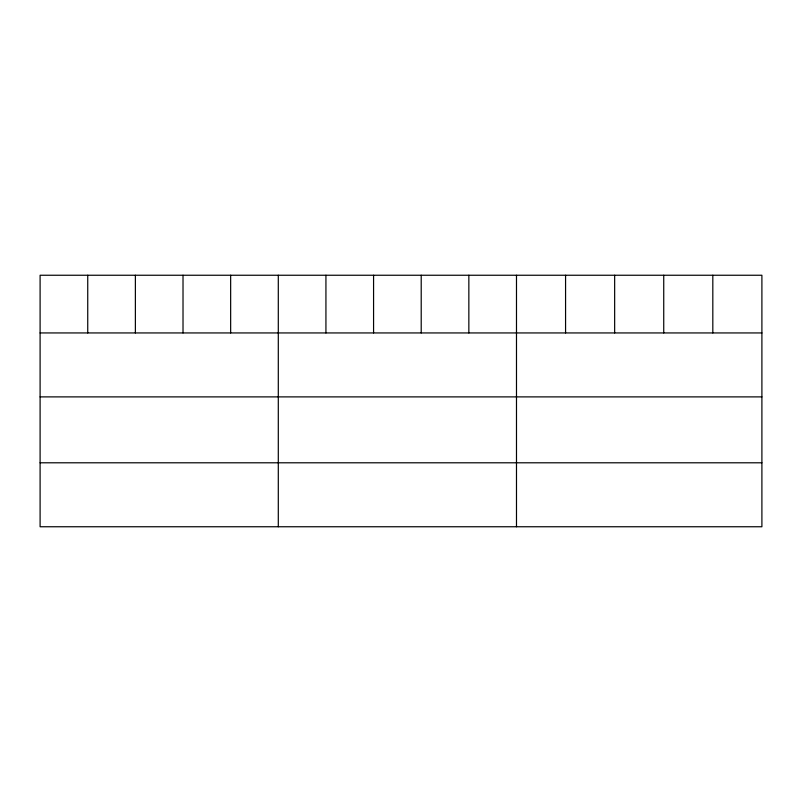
<?xml version="1.0" encoding="UTF-8"?>
<svg xmlns="http://www.w3.org/2000/svg" width="802" height="802" viewBox="0 0 802 802"><rect width="100%" height="100%" fill="white"/><g stroke="black" fill="none" stroke-linecap="round" stroke-linejoin="round"><path stroke-width="1.2" d="M761.9 332.94L761.9 526.754L40.1 526.754L40.1 275.246L761.9 275.246L761.9 332.94L40.1 332.94M40.1 396.89L761.9 396.89M40.1 462.794L761.9 462.794M712.818 275.246L712.818 332.94M663.735 275.246L663.735 332.94M614.653 275.246L614.653 332.94M565.57 275.246L565.57 332.94M516.488 275.246L516.488 526.754M468.849 275.246L468.849 332.94M421.21 275.246L421.21 332.94M373.572 275.246L373.572 332.94M325.933 275.246L325.933 332.94M278.294 275.246L278.294 526.754M230.655 275.246L230.655 332.94M183.016 275.246L183.016 332.94M135.378 275.246L135.378 332.94M87.739 275.246L87.739 332.94"/></g></svg>
